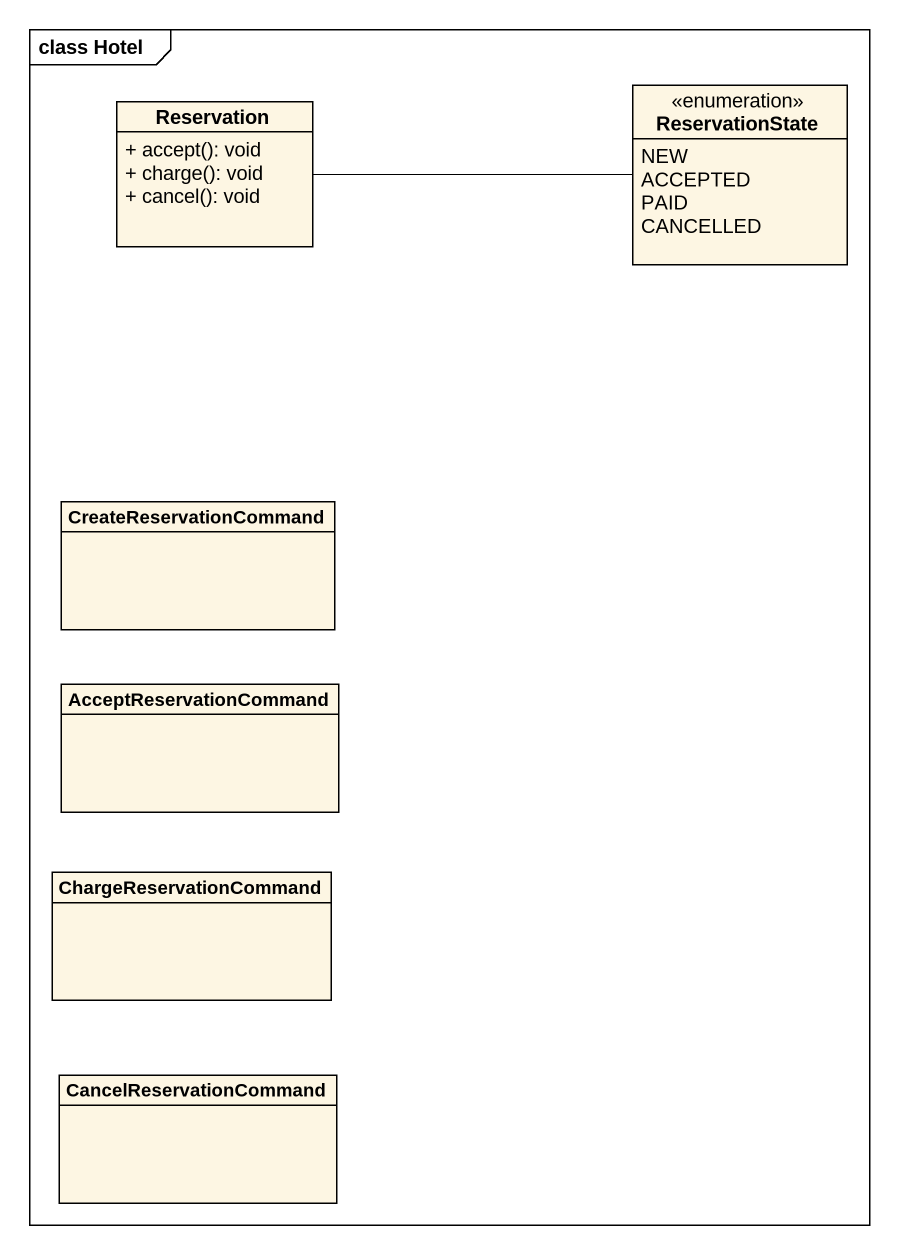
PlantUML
@startuml
mainframe class Hotel
hide circle
hide empty members
skinparam classAttributeIconSize 0
class Reservation {
  + accept(): void
  + charge(): void
  + cancel(): void
}
enum ReservationState {
  NEW
  ACCEPTED
  PAID
  CANCELLED
}
class CreateReservationCommand
class AcceptReservationCommand
class ChargeReservationCommand
class CancelReservationCommand
Reservation -right- ReservationState
@enduml
